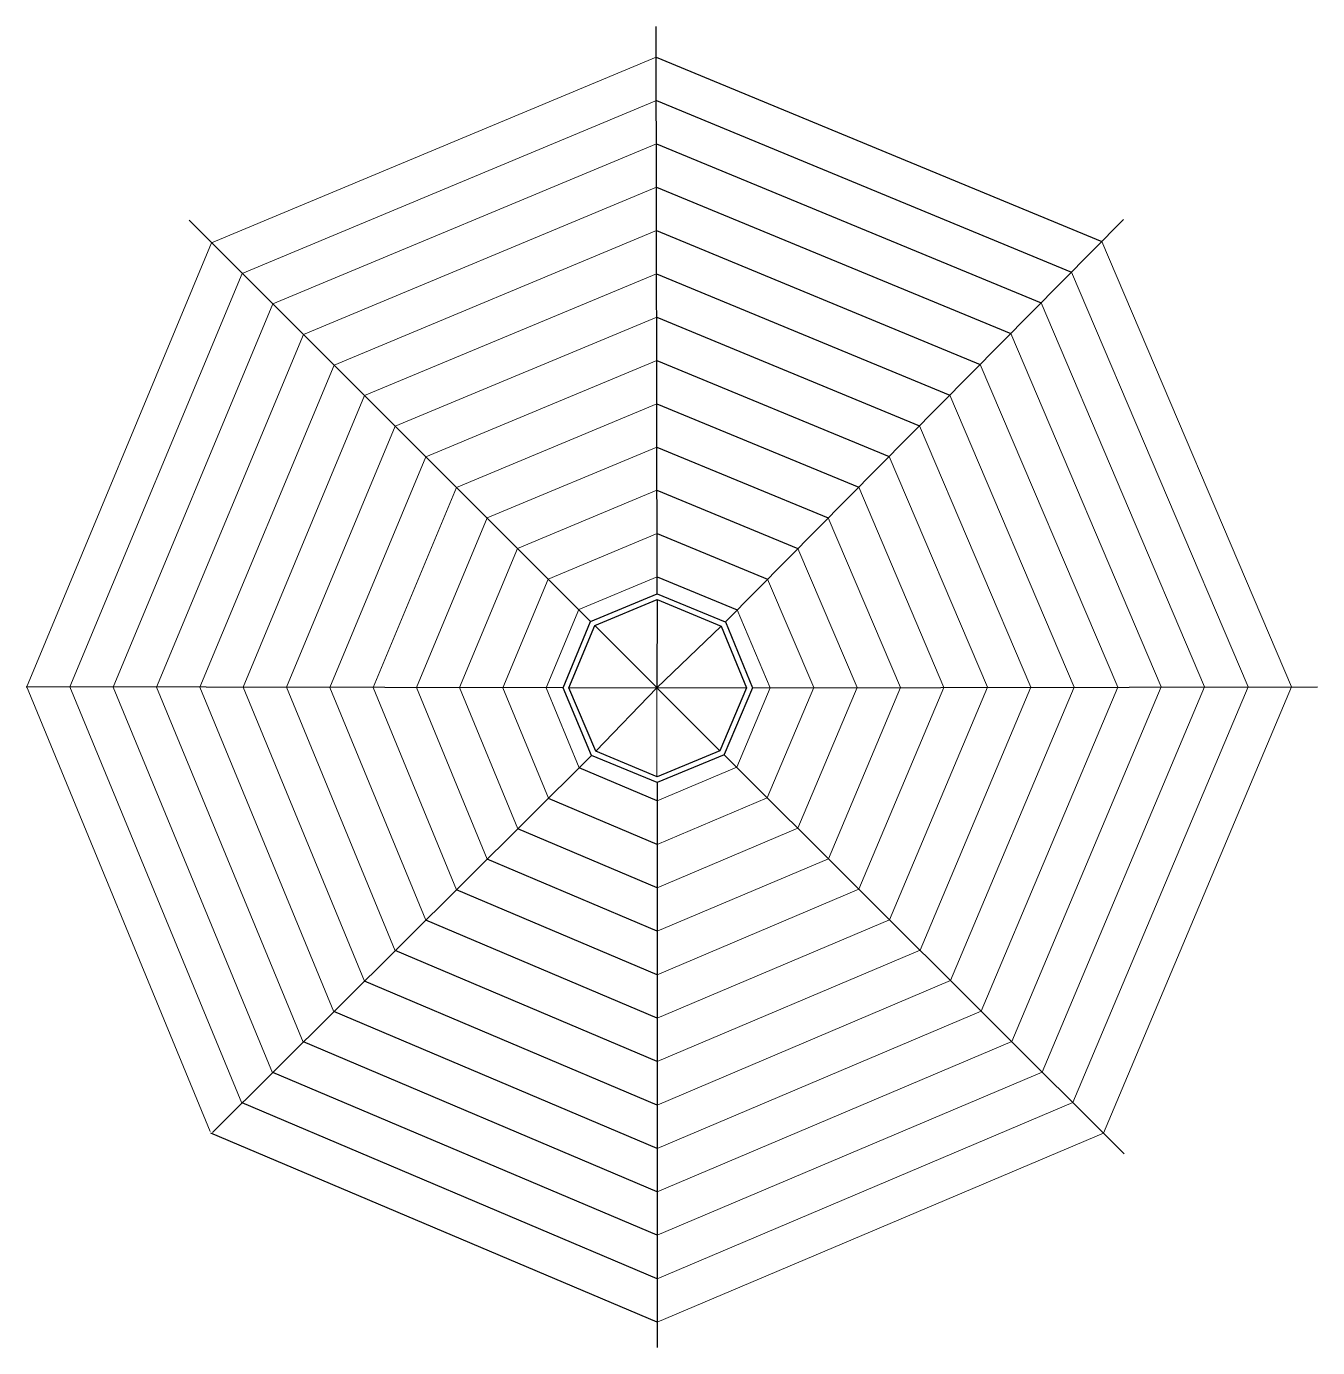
# Model space of a CAD drawing. Header units: inches. Extents: x 12249 to 15396, y 2989 to 4446.
# Drawn here: x 15040.9 to 15396, y 2988.7 to 3352.1 of the extents above; entities that cross this region are included whole.
import ezdxf

# ---------------------------------------------------------------- set-up
doc = ezdxf.new("R2010")
doc.units = ezdxf.units.IN
doc.header["$MEASUREMENT"] = 0
doc.layers.add('ROOF LINE', color=7, linetype='Continuous', lineweight=30)

msp = doc.modelspace()

# ---------------------------------------------------------------- linework, layer by layer
at = {"layer": 'ROOF LINE', "color": 93}
for p, q in [((15214.34, 3196.06), (15214.09, 3352.11)), ((15214.1, 3343.61), (15336.64, 3292.94)), ((15214.12, 3331.7), (15328.28, 3284.49)), ((15214.14, 3319.79), (15319.92, 3276.04)), ((15214.16, 3307.88), (15311.56, 3267.6)), ((15196.03, 3188.46), (15085.64, 3298.77)), ((15233.09, 3188.3), (15342.62, 3298.98)), ((15214.18, 3295.96), (15303.2, 3259.15)), ((15214.2, 3284.05), (15294.84, 3250.7)), ((15214.22, 3272.14), (15286.48, 3242.26)), ((15214.23, 3260.23), (15278.12, 3233.81)), ((15214.25, 3248.32), (15269.76, 3225.36)), ((15214.27, 3236.41), (15261.4, 3216.92)), ((15214.29, 3224.5), (15253.05, 3208.47)), ((15214.29, 3224.5), (15253.05, 3208.47)), ((15214.31, 3212.59), (15244.69, 3200.02)), ((15214.33, 3200.67), (15236.33, 3191.58)), ((15188.46, 3170.17), (15041.23, 3170.43)), ((15240.58, 3170.18), (15395.95, 3170.48)), ((15196.32, 3151.57), (15092.04, 3047.89)), ((15232.78, 3151.74), (15342.79, 3041.99)), ((15214.34, 3139.04), (15192.87, 3148.14)), ((15214.34, 3144.11), (15214.34, 2988.68)), ((15214.34, 3127.1), (15184.45, 3139.76)), ((15214.34, 3115.15), (15176.02, 3131.39)), ((15214.34, 3103.2), (15167.6, 3123.01)), ((15214.34, 3091.26), (15159.17, 3114.64)), ((15214.34, 3079.31), (15150.75, 3106.26)), ((15214.34, 3067.36), (15142.32, 3097.88)), ((15214.34, 3055.41), (15133.9, 3089.51)), ((15214.34, 3043.47), (15125.47, 3081.13)), ((15214.34, 3031.52), (15117.05, 3072.75)), ((15214.34, 3019.57), (15108.62, 3064.38)), ((15214.34, 3007.63), (15100.2, 3056)), ((15214.34, 2995.68), (15091.61, 3047.69))]:
    msp.add_line(p, q, dxfattribs=at)
at = {"layer": 'ROOF LINE', "color": 93, "lineweight": 9}
for p, q in [((15214.1, 3343.61), (15091.82, 3292.59)), ((15214.12, 3331.7), (15100.24, 3284.18)), ((15214.14, 3319.79), (15108.65, 3275.77)), ((15214.16, 3307.88), (15117.07, 3267.37)), ((15214.18, 3295.96), (15125.48, 3258.96)), ((15388.77, 3170.47), (15336.64, 3292.94)), ((15040.89, 3170.28), (15091.82, 3292.59)), ((15052.86, 3170.41), (15100.24, 3284.18)), ((15214.2, 3284.05), (15133.9, 3250.55)), ((15376.83, 3170.45), (15328.28, 3284.49)), ((15064.77, 3170.39), (15108.65, 3275.77)), ((15364.88, 3170.42), (15319.92, 3276.04)), ((15214.22, 3272.14), (15142.31, 3242.14)), ((15076.67, 3170.37), (15117.07, 3267.37)), ((15352.94, 3170.4), (15311.56, 3267.6)), ((15214.23, 3260.23), (15150.72, 3233.73)), ((15088.58, 3170.35), (15125.48, 3258.96)), ((15340.99, 3170.38), (15303.2, 3259.15)), ((15100.49, 3170.33), (15133.9, 3250.55)), ((15329.05, 3170.35), (15294.84, 3250.7)), ((15214.25, 3248.32), (15159.14, 3225.32)), ((15112.4, 3170.31), (15142.31, 3242.14)), ((15317.1, 3170.33), (15286.48, 3242.26)), ((15214.27, 3236.41), (15167.55, 3216.92)), ((15124.3, 3170.29), (15150.72, 3233.73)), ((15305.16, 3170.31), (15278.12, 3233.81)), ((15136.21, 3170.27), (15159.14, 3225.32)), ((15214.29, 3224.5), (15175.97, 3208.51)), ((15293.21, 3170.28), (15269.76, 3225.36)), ((15148.12, 3170.24), (15167.55, 3216.92)), ((15281.27, 3170.26), (15261.4, 3216.92)), ((15214.31, 3212.59), (15184.38, 3200.1)), ((15160.02, 3170.22), (15175.97, 3208.51)), ((15269.32, 3170.24), (15253.05, 3208.47)), ((15171.93, 3170.2), (15184.38, 3200.1)), ((15214.33, 3200.67), (15192.79, 3191.69)), ((15257.38, 3170.22), (15244.69, 3200.02)), ((15183.84, 3170.18), (15192.79, 3191.69)), ((15245.43, 3170.19), (15236.33, 3191.58)), ((15040.89, 3170.59), (15091.4, 3048.1)), ((15052.86, 3170.41), (15100.08, 3055.89)), ((15064.77, 3170.39), (15108.52, 3064.28)), ((15076.67, 3170.37), (15116.96, 3072.67)), ((15088.58, 3170.35), (15125.4, 3081.06)), ((15100.49, 3170.33), (15133.84, 3089.45)), ((15112.4, 3170.31), (15142.28, 3097.84)), ((15124.3, 3170.29), (15150.72, 3106.23)), ((15136.21, 3170.27), (15159.16, 3114.62)), ((15148.12, 3170.24), (15167.59, 3123.01)), ((15160.02, 3170.22), (15176.03, 3131.4)), ((15171.93, 3170.2), (15184.47, 3139.79)), ((15183.84, 3170.18), (15192.91, 3148.18)), ((15245.43, 3170.19), (15236.22, 3148.32)), ((15257.38, 3170.22), (15244.62, 3139.93)), ((15269.32, 3170.24), (15253.03, 3131.54)), ((15281.27, 3170.26), (15261.43, 3123.16)), ((15293.21, 3170.28), (15269.84, 3114.77)), ((15305.16, 3170.31), (15278.24, 3106.39)), ((15317.1, 3170.33), (15286.64, 3098)), ((15329.05, 3170.35), (15295.05, 3089.62)), ((15340.99, 3170.38), (15303.45, 3081.23)), ((15352.94, 3170.4), (15311.86, 3072.85)), ((15364.88, 3170.42), (15320.26, 3064.46)), ((15376.83, 3170.45), (15328.67, 3056.08)), ((15388.77, 3170.47), (15337.07, 3047.69)), ((15214.34, 3139.04), (15236.22, 3148.32)), ((15214.34, 3127.1), (15244.62, 3139.93)), ((15214.34, 3115.15), (15253.03, 3131.54)), ((15214.34, 3103.2), (15261.43, 3123.16)), ((15214.34, 3091.26), (15269.84, 3114.77)), ((15214.34, 3079.31), (15278.24, 3106.39)), ((15214.34, 3067.36), (15286.64, 3098)), ((15214.34, 3055.41), (15295.05, 3089.62)), ((15214.34, 3043.47), (15303.45, 3081.23)), ((15214.34, 3031.52), (15311.86, 3072.85)), ((15214.34, 3019.57), (15320.26, 3064.46)), ((15214.34, 3007.63), (15328.67, 3056.08)), ((15214.34, 2995.68), (15337.07, 3047.69))]:
    msp.add_line(p, q, dxfattribs=at)
at = {"layer": 'ROOF LINE'}
for p, q in [((15196.03, 3188.46), (15214.34, 3196.06)), ((15214.34, 3196.06), (15233.08, 3188.3)), ((15197.18, 3187.31), (15214.34, 3194.43)), ((15214.34, 3194.43), (15231.94, 3187.15)), ((15188.46, 3170.17), (15196.03, 3188.46)), ((15190.08, 3170.17), (15197.18, 3187.31)), ((15233.09, 3188.3), (15240.56, 3170.18)), ((15231.94, 3187.15), (15238.94, 3170.18)), ((15196.32, 3151.57), (15188.45, 3170.17)), ((15197.47, 3152.71), (15190.08, 3170.17)), ((15238.94, 3170.18), (15231.56, 3152.86)), ((15240.58, 3170.18), (15232.73, 3151.79)), ((15214.34, 3144.11), (15196.32, 3151.57)), ((15214.34, 3145.73), (15197.47, 3152.71)), ((15231.56, 3152.86), (15214.34, 3145.73)), ((15232.78, 3151.74), (15214.34, 3144.11))]:
    msp.add_line(p, q, dxfattribs=at)
at = {"layer": 'ROOF LINE', "color": 5}
for p, q in [((15214.34, 3194.43), (15214.28, 3170.17)), ((15214.28, 3170.17), (15231.94, 3187.15))]:
    msp.add_line(p, q, dxfattribs=at)
at = {"layer": 'ROOF LINE', "color": 5, "lineweight": 9}
for p, q in [((15197.18, 3187.31), (15231.56, 3152.86)), ((15190.08, 3170.17), (15238.94, 3170.17))]:
    msp.add_line(p, q, dxfattribs=at)
at = {"layer": 'ROOF LINE', "color": 4, "lineweight": 9}
for p, q in [((15197.47, 3152.71), (15214.28, 3170.17)), ((15214.28, 3170.17), (15214.28, 3145.73))]:
    msp.add_line(p, q, dxfattribs=at)

doc.saveas('drawing.dxf')
